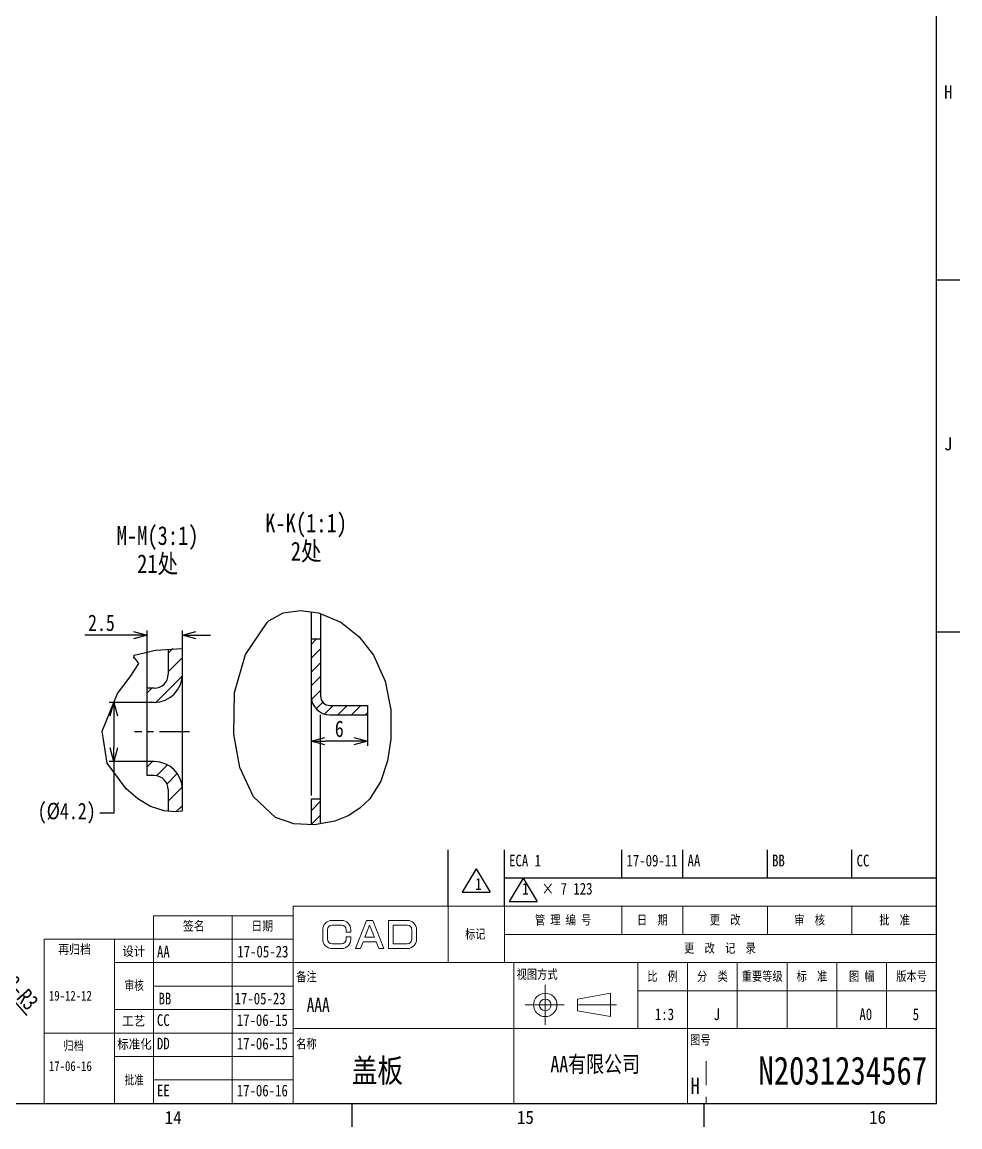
# Model space of a CAD drawing. Header units: millimetres. Extents: x -20 to 1169, y -20 to 821.
# Drawn here: x 954.3 to 1154, y -5 to 230.4 of the extents above; entities that cross this region are included whole.
import ezdxf

# ---------------------------------------------------------------- set-up
doc = ezdxf.new("R2010")
doc.units = ezdxf.units.MM
doc.header["$LTSCALE"] = 0.2
doc.linetypes.add('CENTER', pattern=[50.8, 31.75, -6.35, 6.35, -6.35])
doc.linetypes.add('DASHED', pattern=[19.05, 12.7, -6.35])
doc.layers.get('0').update_dxf_attribs({"color": 2})
for name, color, linetype in [('H7A03856_DXF_BALLOON', 7, 'Continuous'), ('H7A03856_DXF_TEXT', 7, 'Continuous'), ('H7A03856A_DXF_AXIS', 7, 'Continuous'), ('H7A03856A_DXF_CONTINUOUS_LINE', 7, 'Continuous'), ('H7A03856AHATCH', 7, 'Continuous'), ('H7A03856DIM', 7, 'Continuous'), ('HHLayerBG', 7, 'Continuous'), ('HHLayerFR', 7, 'Continuous'), ('HHLayerFR1', 7, 'Continuous'), ('HHLayerFR2', 7, 'Continuous'), ('HHLayerFR3', 7, 'Continuous')]:
    doc.layers.add(name, color=color, linetype=linetype)
doc.layers.add('HHLayerShuxinglan', color=4, linetype='Continuous', lineweight=18)
doc.styles.add('FS2312', font='', dxfattribs={"width": 0.8, "height": 3.5})
doc.styles.add('HANKAKU', font='')
doc.styles.get("Standard").update_dxf_attribs({"font": '', "width": 0.8})
doc.styles.get('FS2312').set_extended_font_data('SimSun')
doc.styles.get('HANKAKU').set_extended_font_data('SimSun')
doc.styles.get('Standard').set_extended_font_data('SimSun')
doc.dimstyles.new('DIMSTYLE_14', dxfattribs={"dimtxt": 3.5, "dimasz": 3, "dimexe": 1, "dimexo": 0, "dimtad": 1, "dimdec": 1, "dimlfac": 0.5, "dimdsep": 46, "dimtxsty": 'Standard', "dimblk": 'OPEN', "dimblk1": 'OPEN', "dimblk2": 'OPEN', "dimcen": 0.09, "dimadec": 0, "dimazin": 0, "dimtp": 0.1, "dimtm": 0.1, "dimtfac": 1, "dimtdec": 1, "dimtofl": 0, "dimtmove": 0, "dimatfit": 3, "dimldrblk": 'OPEN', "dimfxl": 1, "dimtolj": 1, "dimarcsym": 0})
doc.dimstyles.new('DIMSTYLE_21', dxfattribs={"dimtxt": 3.5, "dimasz": 3, "dimexe": 1, "dimexo": 0, "dimgap": 0.875, "dimtad": 1, "dimdec": 3, "dimlfac": 0.333333, "dimdsep": 46, "dimtxsty": 'Standard', "dimblk": 'OPEN', "dimblk1": 'OPEN', "dimblk2": 'OPEN', "dimcen": 0.09, "dimadec": 0, "dimazin": 0, "dimtp": 0.01, "dimtm": 0.01, "dimtfac": 1, "dimtdec": 3, "dimtofl": 0, "dimtmove": 0, "dimatfit": 3, "dimldrblk": 'OPEN', "dimfxl": 1, "dimtolj": 1, "dimarcsym": 0})
doc.dimstyles.new('DIMSTYLE_8', dxfattribs={"dimtxt": 3.5, "dimasz": 3, "dimexe": 1, "dimexo": 0, "dimgap": 0.875, "dimtad": 1, "dimdec": 1, "dimlfac": 0.5, "dimdsep": 46, "dimtxsty": 'Standard', "dimblk": 'OPEN', "dimblk1": 'OPEN', "dimblk2": 'OPEN', "dimcen": 0.09, "dimadec": 0, "dimazin": 0, "dimtp": 0.1, "dimtm": 0.1, "dimtfac": 1, "dimtdec": 1, "dimtofl": 0, "dimtmove": 0, "dimatfit": 3, "dimldrblk": 'OPEN', "dimfxl": 1, "dimtolj": 1, "dimarcsym": 0})

# ---------------------------------------------------------------- blocks, each defined once
blk = doc.blocks.new('_OPEN')
at = {"color": 0}
for p, q in [((0, 0), (-1, 0)), ((-0.966, 0.259), (0, 0)), ((0, 0), (-0.966, -0.259))]:
    blk.add_line(p, q, dxfattribs=at)
blk = doc.blocks.new('*D202')
at = {"layer": 'Defpoints', "color": 0, "transparency": 16777216}
for p in [(938.55, 37.48), (942.55, 33.01)]:
    blk.add_point(p, dxfattribs=at)
at = {"layer": 'H7A03856DIM', "color": 0, "lineweight": -2, "transparency": 16777216}
for p, q in [((938.46, 37.48), (938.64, 37.48)), ((938.55, 37.39), (938.55, 37.57)), ((955.36, 18.74), (944.56, 30.78))]:
    blk.add_line(p, q, dxfattribs=at)
at = {"layer": 'H7A03856DIM', "color": 0, "lineweight": -2, "transparency": 16777216, "xscale": 3, "yscale": 3, "zscale": 3, "rotation": 131.8982154716096}
blk.add_blockref('_OPEN', (942.55, 33.01), dxfattribs=at)
at = {"layer": 'H7A03856DIM', "color": 0, "transparency": 16777216, "insert": (952.99, 27.56), "char_height": 3.5, "attachment_point": 1, "rotation": 311.8982}
blk.add_mtext('\\A1;2-R3', dxfattribs=at)
blk = doc.blocks.new('*D207')
at = {"layer": 'Defpoints', "color": 0, "transparency": 16777216}
for p in [(1015.84, 86.8), (1027.84, 82.8), (1015.84, 77.2)]:
    blk.add_point(p, dxfattribs=at)
at = {"layer": 'H7A03856DIM', "color": 0, "lineweight": -2, "transparency": 16777216}
for p, q in [((1015.84, 86.8), (1015.84, 76.2)), ((1027.84, 82.8), (1027.84, 76.2)), ((1024.84, 77.2), (1018.84, 77.2))]:
    blk.add_line(p, q, dxfattribs=at)
at = {"layer": 'H7A03856DIM', "color": 0, "lineweight": -2, "transparency": 16777216, "xscale": 3, "yscale": 3, "zscale": 3, "rotation": 180}
blk.add_blockref('_OPEN', (1015.84, 77.2), dxfattribs=at)
at = {"layer": 'H7A03856DIM', "color": 0, "lineweight": -2, "transparency": 16777216, "xscale": 3, "yscale": 3, "zscale": 3}
blk.add_blockref('_OPEN', (1027.84, 77.2), dxfattribs=at)
at = {"layer": 'H7A03856DIM', "color": 0, "transparency": 16777216, "insert": (1021.84, 81.57), "char_height": 3.5, "attachment_point": 2}
blk.add_mtext('\\A1;6', dxfattribs=at)
blk = doc.blocks.new('*D306')
at = {"layer": 'Defpoints', "color": 0, "transparency": 16777216}
for p in [(980.92, 99.78), (988.42, 91.45), (980.92, 88.45)]:
    blk.add_point(p, dxfattribs=at)
at = {"layer": 'H7A03856DIM', "color": 0, "lineweight": -2, "transparency": 16777216}
for p, q in [((977.92, 99.78), (967.65, 99.78)), ((980.92, 88.45), (980.92, 100.78)), ((988.42, 91.45), (988.42, 100.78)), ((991.42, 99.78), (994.42, 99.78))]:
    blk.add_line(p, q, dxfattribs=at)
at = {"layer": 'H7A03856DIM', "color": 0, "lineweight": -2, "transparency": 16777216, "xscale": 3, "yscale": 3, "zscale": 3}
blk.add_blockref('_OPEN', (980.92, 99.78), dxfattribs=at)
at = {"layer": 'H7A03856DIM', "color": 0, "lineweight": -2, "transparency": 16777216, "xscale": 3, "yscale": 3, "zscale": 3, "rotation": 180}
blk.add_blockref('_OPEN', (988.42, 99.78), dxfattribs=at)
at = {"layer": 'H7A03856DIM', "color": 0, "transparency": 16777216, "insert": (974.05, 104.16), "char_height": 3.5, "attachment_point": 3}
blk.add_mtext('\\A1;2.5', dxfattribs=at)
blk = doc.blocks.new('*D336')
at = {"layer": 'Defpoints', "color": 0, "transparency": 16777216}
for p in [(980.92, 85.45), (973.84, 72.85), (980.92, 72.85)]:
    blk.add_point(p, dxfattribs=at)
at = {"layer": 'H7A03856_DXF_BALLOON', "color": 0, "lineweight": -2, "transparency": 16777216}
for p, q in [((980.92, 85.45), (972.84, 85.45)), ((973.84, 82.45), (973.84, 75.85)), ((980.92, 72.85), (972.84, 72.85)), ((973.84, 72.85), (973.84, 61.84)), ((973.84, 61.84), (970.84, 61.84))]:
    blk.add_line(p, q, dxfattribs=at)
at = {"layer": 'H7A03856_DXF_BALLOON', "color": 0, "lineweight": -2, "transparency": 16777216, "xscale": 3, "yscale": 3, "zscale": 3}
for p, rotation in [((973.84, 85.45), 90), ((973.84, 72.85), 270)]:
    blk.add_blockref('_OPEN', p, dxfattribs=dict(at, rotation=rotation))
at = {"layer": 'H7A03856_DXF_BALLOON', "color": 0, "transparency": 16777216, "insert": (969.97, 64.05), "char_height": 3.5, "attachment_point": 3}
blk.add_mtext('\\A1;(%%c4.2)', dxfattribs=at)
blk = doc.blocks.new('HATCHING_BL6', base_point=(1124.83, 321.47))
at = {"layer": 'H7A03856AHATCH'}
h = blk.add_hatch(dxfattribs=at)
h.set_pattern_fill('K', color=4, scale=2.087325, angle=45, style=0, pattern_type=0)
h.set_pattern_definition([(45, (0, 0), (-1.4759615, 1.4759615), [])])
edge = h.paths.add_edge_path()
edge.add_line((1130.83, 327.15), (1130.83, 325.15))
edge.add_line((1130.83, 325.15), (1122.83, 325.15))
edge.add_spline(control_points=[(1122.83, 325.15), (1122.07, 325.17), (1120.76, 325.5), (1119.18, 327.08), (1118.85, 328.39), (1118.83, 329.15)], knot_values=[0, 0, 0, 0, 0.333333, 0.666667, 1, 1, 1, 1], degree=3, periodic=0)
edge.add_line((1118.83, 329.15), (1118.83, 341.25))
edge.add_line((1118.83, 341.25), (1120.83, 341.25))
edge.add_line((1120.83, 341.25), (1120.83, 329.15))
edge.add_spline(control_points=[(1120.83, 329.15), (1120.84, 328.77), (1121, 328.11), (1121.8, 327.32), (1122.45, 327.16), (1122.83, 327.15)], knot_values=[0, 0, 0, 0, 0.333333, 0.666667, 1, 1, 1, 1], degree=3, periodic=0)
edge.add_line((1122.83, 327.15), (1130.83, 327.15))
edge = h.paths.add_edge_path()
edge.add_line((1118.83, 307.15), (1120.83, 307.15))
edge.add_line((1120.83, 307.15), (1120.83, 301.86))
edge.add_arc((1117.82, 324.51), 22.84, 272.5287, 277.5664)
edge.add_line((1118.83, 301.69), (1118.83, 307.15))
blk = doc.blocks.new('HATCHING_BL7', base_point=(740.49, 67.25))
at = {"layer": 'H7A03856AHATCH'}
h = blk.add_hatch(dxfattribs=at)
h.set_pattern_fill('M', color=4, scale=2.7831, angle=45, style=0, pattern_type=0)
h.set_pattern_definition([(45, (0, 0), (-1.967949, 1.967949), [])])
edge = h.paths.add_edge_path()
edge.add_line((736.74, 57.57), (736.74, 60.57))
edge.add_line((736.74, 60.57), (738.24, 60.57))
edge.add_spline(control_points=[(738.24, 60.57), (739.38, 60.54), (741.34, 60.04), (743.71, 57.67), (744.21, 55.7), (744.24, 54.57)], knot_values=[0, 0, 0, 0, 0.333333, 0.666667, 1, 1, 1, 1], degree=3, periodic=0)
edge.add_line((744.24, 54.57), (744.24, 49.99))
edge.add_spline(control_points=[(744.24, 49.99), (743.73, 49.89), (742.73, 49.77), (741.73, 49.83), (741.24, 49.9)], knot_values=[0, 0, 0, 0, 0.5, 1, 1, 1, 1], degree=3, periodic=0)
edge.add_line((741.24, 49.9), (741.24, 54.57))
edge.add_spline(control_points=[(741.24, 54.57), (741.22, 55.14), (740.98, 56.12), (739.79, 57.3), (738.81, 57.55), (738.24, 57.57)], knot_values=[0, 0, 0, 0, 0.333333, 0.666667, 1, 1, 1, 1], degree=3, periodic=0)
edge.add_line((738.24, 57.57), (736.74, 57.57))
edge = h.paths.add_edge_path()
edge.add_line((736.74, 73.17), (736.74, 76.17))
edge.add_line((736.74, 76.17), (738.24, 76.17))
edge.add_spline(control_points=[(738.24, 76.17), (738.81, 76.19), (739.79, 76.44), (740.98, 77.62), (741.22, 78.6), (741.24, 79.17)], knot_values=[0, 0, 0, 0, 0.333333, 0.666667, 1, 1, 1, 1], degree=3, periodic=0)
edge.add_line((741.24, 79.17), (741.24, 84.62))
edge.add_arc((743.13, 61.45), 23.24, 87.2595, 94.6612)
edge.add_line((744.24, 84.67), (744.24, 79.17))
edge.add_spline(control_points=[(744.24, 79.17), (744.21, 78.04), (743.71, 76.08), (741.34, 73.7), (739.38, 73.21), (738.24, 73.17)], knot_values=[0, 0, 0, 0, 0.333333, 0.666667, 1, 1, 1, 1], degree=3, periodic=0)
edge.add_line((738.24, 73.17), (736.74, 73.17))
blk = doc.blocks.new('HHThirdView')
at = {"layer": 'HHLayerShuxinglan', "color": 154}
for p, q in [((6.701, 0.75), (6.7, 9.25)), ((2.45, 5), (10.701, 5)), ((13.601, 5), (21.851, 5))]:
    blk.add_line(p, q, dxfattribs=at)
at = {"layer": 'HHLayerShuxinglan', "color": 2}
for p, q in [((20.601, 7.5), (13.601, 6.25)), ((20.601, 2.5), (20.601, 7.5)), ((13.601, 6.25), (13.601, 3.75)), ((13.601, 3.75), (20.601, 2.5))]:
    blk.add_line(p, q, dxfattribs=at)
for radius in [2.5, 1.25]:
    blk.add_circle((6.701, 5), radius, dxfattribs=at)

msp = doc.modelspace()

# ---------------------------------------------------------------- linework, layer by layer
at = {"color": 114}
for p, q in [((1149, 0), (1149, 801)), ((0, 0), (1149, 0))]:
    msp.add_line(p, q, dxfattribs=at)
at = {"color": 2}
for p, q in [((1149, 175.5), (1154, 175.5)), ((1149, 100.5), (1154, 100.5)), ((1024.5, 0), (1024.5, -5)), ((1099.5, 0), (1099.5, -5))]:
    msp.add_line(p, q, dxfattribs=at)
at = {"color": 4}
for p, q in [((1006.80462, 102.78913), (1009.88356, 104.54767)), ((1009.88356, 104.54767), (1013.59366, 105.04882)), ((1013.59366, 105.04882), (1017.42635, 104.533)), ((1017.42635, 104.533), (1022.1719, 102.55383)), ((1001.89833, 95.67403), (1006.48755, 102.47207)), ((1006.48755, 102.47207), (1006.59193, 102.57925)), ((1006.59193, 102.57925), (1006.69749, 102.68516)), ((1006.69749, 102.68516), (1006.80462, 102.78913)), ((1022.1719, 102.55383), (1026.10853, 99.43251)), ((1026.10853, 99.43251), (1029.15782, 95.4966)), ((978.13395, 95.49817), (982.68632, 96.57749)), ((982.68632, 96.57749), (988.3578, 96.95378)), ((988.3578, 96.95378), (988.4214, 96.92834)), ((978.11693, 94.88382), (978.13395, 95.49817)), ((978.18899, 94.88419), (978.11693, 94.88382)), ((978.33483, 94.88382), (978.26234, 94.88446)), ((979.1438, 93.70417), (978.33483, 94.88382)), ((999.55994, 87.56319), (1001.89833, 95.67403)), ((1029.15782, 95.4966), (1031.63288, 89.93932)), ((977.30061, 90.88934), (979.1438, 93.70417)), ((974.63068, 87.36658), (977.30061, 90.88934)), ((1031.63288, 89.93932), (1032.79523, 83.88586)), ((971.31296, 79.30653), (974.63068, 87.36658)), ((999.35355, 78.69207), (999.55994, 87.56319)), ((1032.79523, 83.88586), (1032.80409, 77.58233)), ((972.43427, 72.52506), (971.31296, 79.30653)), ((1000.69423, 71.54576), (999.35355, 78.69207)), ((1032.80409, 77.58233), (1032.1243, 72.96548)), ((976.48275, 66.99379), (972.43427, 72.52506)), ((1003.57064, 65.28705), (1000.69423, 71.54576)), ((1032.1243, 72.96548), (1030.71034, 68.64007)), ((1030.71034, 68.64007), (1028.36515, 64.89967)), ((978.90843, 64.91329), (976.48275, 66.99379)), ((981.60384, 63.28547), (978.90843, 64.91329)), ((1008.23142, 60.93633), (1003.57064, 65.28705)), ((1028.36515, 64.89967), (1026.24439, 62.89129)), ((984.54471, 62.30913), (981.60384, 63.28547)), ((986.89161, 62.11098), (984.54471, 62.30913)), ((988.4214, 62.29827), (986.89161, 62.11098)), ((1023.72936, 61.29525), (1020.91409, 60.14367)), ((1026.24439, 62.89129), (1023.72936, 61.29525)), ((1012.1856, 59.56776), (1008.23142, 60.93633)), ((1016.55307, 59.32743), (1012.1856, 59.56776)), ((1020.91409, 60.14367), (1016.55307, 59.32743))]:
    msp.add_line(p, q, dxfattribs=at)
at = {"layer": 'H7A03856A_DXF_AXIS', "color": 7, "linetype": 'CENTER'}
msp.add_line((989.9214, 79.14909), (978.19739, 79.14909), dxfattribs=at)
at = {"layer": 'H7A03856A_DXF_CONTINUOUS_LINE', "color": 2}
for p, q in [((1015.84407, 104.74595), (1015.84407, 86.79581)), ((1017.84407, 104.35879), (1017.84407, 86.79581)), ((1017.84407, 98.89581), (1015.84407, 98.89581)), ((985.4214, 96.75896), (985.4214, 91.44909)), ((988.4214, 62.40006), (988.4214, 96.92834)), ((980.9214, 69.84909), (980.9214, 88.44909)), ((982.4214, 88.44909), (980.9214, 88.44909)), ((982.4214, 85.44909), (980.9214, 85.44909)), ((1015.84407, 84.79581), (1015.84407, 65.59965)), ((1019.84407, 84.79581), (1027.84407, 84.79581)), ((1027.84407, 84.79581), (1027.84407, 82.79581)), ((1017.84407, 59.56906), (1017.84407, 82.79581)), ((1019.84407, 82.79581), (1027.84407, 82.79581)), ((982.4214, 72.84909), (980.9214, 72.84909)), ((982.4214, 69.84909), (980.9214, 69.84909)), ((985.4214, 66.84909), (985.4214, 62.23511)), ((1017.84407, 64.79581), (1015.84407, 64.79581)), ((1015.84407, 64.79581), (1015.84407, 59.36644))]:
    msp.add_line(p, q, dxfattribs=at)
for centre, radius, start, end in [((982.4214, 91.44909), 6, 270, 0), ((982.4214, 91.44909), 3, 270, 0), ((1019.84407, 86.79581), 4, 180, 270), ((1019.84407, 86.79581), 2, 180, 270), ((982.4214, 66.84909), 6, 0, 90), ((982.4214, 66.84909), 3, 0, 90)]:
    msp.add_arc(centre, radius, start, end, dxfattribs=at)
at = {"layer": 'HHLayerBG', "color": 154, "linetype": 'Continuous', "ltscale": 0.1}
for p, q in [((1045, 42), (1045, 54)), ((1057, 42), (1057, 54)), ((1082, 48), (1082, 54)), ((1095, 48), (1095, 54)), ((1113, 48), (1113, 54)), ((1131, 48), (1131, 54)), ((1051, 50), (1048, 45)), ((1051, 50), (1054, 45)), ((1149, 48), (1057, 48)), ((1061, 48), (1058, 43)), ((1061, 48), (1064, 43)), ((1048, 45), (1054, 45)), ((1058, 43), (1064, 43))]:
    msp.add_line(p, q, dxfattribs=at)
at = {"layer": 'HHLayerShuxinglan', "color": 154}
for p, q in [((1148.801, 42), (1011.999, 42)), ((1011.999, 0), (1011.999, 42)), ((1045.001, 42), (1045.001, 30)), ((1057.001, 42), (1057.001, 30)), ((1082.001, 36), (1082.001, 42)), ((1095.001, 36), (1095.001, 42)), ((1113.001, 36), (1113.001, 42)), ((1131.001, 36), (1131.001, 42)), ((982.30667, 40), (1011.999, 40)), ((982.30667, 40), (1011.999, 40)), ((982.30667, 40), (1011.999, 40)), ((982.30667, 40), (1011.999, 40)), ((982.30667, 40), (1011.999, 40)), ((982.30667, 40), (1011.999, 40)), ((982.30667, 40), (1011.999, 40)), ((982.30667, 40), (1011.999, 40)), ((982.30667, 40), (1011.999, 40)), ((982.30667, 40), (1011.999, 40)), ((982.30667, 40), (1011.999, 40)), ((982.30667, 0), (982.30667, 40)), ((998.999, 0), (998.999, 40)), ((1020.301, 39), (1022.301, 39)), ((1020.301, 38), (1022.301, 38)), ((1025.301, 33), (1027.609, 39)), ((1027.295, 35.4), (1028.301, 38.014)), ((1028.993, 39), (1027.609, 39)), ((1028.301, 38.014), (1029.307, 35.4)), ((1028.993, 39), (1031.301, 33)), ((1032.301, 39), (1032.301, 33)), ((1032.301, 39), (1036.301, 39)), ((1033.301, 38), (1033.301, 34)), ((1033.301, 38), (1036.301, 38)), ((1018.301, 37), (1018.301, 35)), ((1019.301, 37), (1019.301, 35)), ((1023.301, 37), (1023.301, 36.5)), ((1023.301, 36.5), (1024.301, 36.5)), ((1023.301, 35.5), (1024.301, 35.5)), ((1023.301, 35.5), (1023.301, 35)), ((1024.301, 37), (1024.301, 36.5)), ((1024.301, 35.5), (1024.301, 35)), ((1027.295, 35.4), (1029.307, 35.4)), ((1037.301, 37), (1037.301, 35)), ((1038.301, 37), (1038.301, 35)), ((1149, 36), (1057.001, 36)), ((959, 0), (959, 35)), ((959, 35), (1011.999, 35)), ((974, 35), (974, 0)), ((981, 35), (1011.999, 35)), ((981, 35), (1011.999, 35)), ((1022.301, 34), (1020.301, 34)), ((1022.301, 33), (1020.301, 33)), ((1025.301, 33), (1026.372, 33)), ((1026.372, 33), (1026.911, 34.4)), ((1026.911, 34.4), (1029.691, 34.4)), ((1029.691, 34.4), (1030.23, 33)), ((1030.23, 33), (1031.301, 33)), ((1036.301, 33), (1032.301, 33)), ((1036.301, 34), (1033.301, 34)), ((974, 30), (1011.999, 30)), ((982.30667, 30), (1011.999, 30)), ((1011.999, 30), (1149, 30)), ((1059, 0), (1059, 30)), ((1085.4, 30), (1085.4, 16)), ((1096, 0), (1096, 30)), ((1106.6, 16), (1106.6, 30)), ((1117.2, 16), (1117.2, 30)), ((1127.8, 16), (1127.8, 30)), ((1138.4, 16), (1138.4, 30)), ((982.30667, 25), (1011.999, 25)), ((1085.4, 24), (1149, 24)), ((1125.551, 24), (1137.55, 24)), ((974, 20), (1011.999, 20)), ((982.30667, 20), (1011.999, 20)), ((959, 15), (974, 15)), ((974, 15), (1011.999, 15)), ((974, 15), (1011.999, 15)), ((1011.999, 16), (1149, 16)), ((974, 10), (1011.999, 10)), ((982.30667, 5), (1011.999, 5)), ((982.30667, 5), (1011.999, 5))]:
    msp.add_line(p, q, dxfattribs=at)
at = {"layer": 'HHLayerShuxinglan', "color": 3, "linetype": 'DASHED', "ltscale": 2}
msp.add_line((1100.001, 9), (1100.001, 0), dxfattribs=at)
at = {"layer": 'HHLayerShuxinglan', "color": 154}
for centre, radius, start, end in [((1020.301, 37), 2, 90, 180), ((1020.301, 37), 1, 90, 180), ((1022.301, 37), 2, 0, 90), ((1022.301, 37), 1, 0, 90), ((1036.301, 37), 2, 0, 90), ((1036.301, 37), 1, 0, 90), ((1020.301, 35), 2, 180, 270), ((1020.301, 35), 1, 180, 270), ((1022.301, 35), 1, 270, 0), ((1022.301, 35), 2, 270, 0), ((1036.301, 35), 2, 270, 0), ((1036.301, 35), 1, 270, 0)]:
    msp.add_arc(centre, radius, start, end, dxfattribs=at)

# ---------------------------------------------------------------- block references
for name, p in [('HATCHING_BL6', (1021.84407, 79.11603)), ('HATCHING_BL7', (984.6714, 79.53177))]:
    msp.add_blockref(name, p)
at = {"layer": 'HHLayerShuxinglan'}
msp.add_blockref('HHThirdView', (1059, 16), dxfattribs=at)

# ---------------------------------------------------------------- texts
at = {"style": 'FS2312', "width": 0.8}
for s, p in [('AA', (983.01468, 31.0883)), ('17-05-23', (1000.11944, 31.10913)), ('BB', (983.35266, 21.0883)), ('17-05-23', (999.53635, 21.10913))]:
    msp.add_text(s, height=2.5, dxfattribs=at).set_placement(p)
at = {"color": 154, "char_height": 2.8, "attachment_point": 7, "style": 'HANKAKU'}
for s, insert in [('{\\W0.95;H}', (1150.6, 214.1)), ('{\\W0.95;J}', (1150.6, 139.1)), ('{\\W0.95;14}', (984.665, -4.4)), ('{\\W0.95;15}', (1059.665, -4.4)), ('{\\W0.95;16}', (1134.665, -4.4))]:
    msp.add_mtext(s, dxfattribs=dict(at, insert=insert))
at = {"layer": 'H7A03856_DXF_TEXT', "color": 4, "char_height": 4, "width": 38.4, "attachment_point": 2, "line_spacing_factor": 0.9}
for s, insert in [('K-K(1:1)\\P2处', (1014.7795, 125.65999)), ('M-M(3:1)\\P21处', (983.15035, 122.98879))]:
    msp.add_mtext(s, dxfattribs=dict(at, insert=insert))
at = {"layer": 'HHLayerBG', "color": 2, "char_height": 2.5, "attachment_point": 1, "style": 'FS2312'}
for s, insert, width in [('ECA 1', (1058, 53), 25), ('\\fSimSun;17-09-11', (1083, 53), 31), ('AA', (1096, 53), 18), ('BB', (1114, 53), 18), ('CC', (1132, 53), 18), ('\\fSimSun;1', (1050.8, 48), 4.2), ('1  × 7 123', (1060.8, 47), 89.2)]:
    msp.add_mtext(s, dxfattribs=dict(at, insert=insert, width=width))
at = {"layer": 'HHLayerFR', "color": 2, "char_height": 2.5, "attachment_point": 1, "style": 'FS2312'}
for s, insert, width in [('\\fSimSun;', (983, 34), 17), ('\\fSimSun;', (1000, 34), 13), ('CC', (983, 19), 17), ('\\fSimSun;17-06-15', (1000, 19), 13), ('DD', (983, 14), 17), ('\\fSimSun;17-06-15', (1000, 14), 13)]:
    msp.add_mtext(s, dxfattribs=dict(at, insert=insert, width=width))
at = {"layer": 'HHLayerFR1', "color": 2, "insert": (960, 9), "char_height": 2.1, "width": 12, "attachment_point": 1, "style": 'FS2312'}
msp.add_mtext('\\fSimSun;17-06-16', dxfattribs=at)
at = {"layer": 'HHLayerFR2', "color": 2, "insert": (960, 24), "char_height": 2.1, "width": 12, "attachment_point": 1, "style": 'FS2312'}
msp.add_mtext('\\fSimSun;19-12-12', dxfattribs=at)
at = {"layer": 'HHLayerFR3', "color": 2, "char_height": 2.5, "attachment_point": 1, "style": 'FS2312'}
for s, insert, width in [('EE', (983, 4), 17), ('\\fSimSun;17-06-16', (1000, 4), 13)]:
    msp.add_mtext(s, dxfattribs=dict(at, insert=insert, width=width))
at = {"layer": 'HHLayerShuxinglan', "lineweight": 0, "char_height": 2, "attachment_point": 5, "style": 'FS2312'}
for s, insert, width in [('{\\f宋体|b0|i0|c134|p2;\\C154;管 理 编 号}', (1069.501, 39), 25), ('{\\f宋体|b0|i0|c134|p2;\\C154;日  期}', (1088.501, 39), 10.6), ('{\\f宋体|b0|i0|c134|p2;\\C154;更  改}', (1104.001, 39), 10.6), ('{\\f宋体|b0|i0|c134|p2;\\C154;审  核}', (1122.001, 39), 10.6), ('{\\f宋体|b0|i0|c134|p2;\\C154;批  准}', (1140.1005, 39), 10.6), ('{\\f宋体|b0|i0|c134|p2;\\C154;标记}', (1050.801, 36), 12), ('{\\f宋体|b0|i0|c134|p2;\\C154;更  改  记  录}', (1102.9005, 33), 92.199), ('{\\C154;比  例}', (1090.68449, 27), 10.6), ('{\\f宋体|b0|i0|c134|p2;\\C154;分  类}', (1101.3, 27), 10.6), ('{\\f宋体|b0|i0|c134|p2;\\C154;重要等级}', (1111.9, 27), 10.6), ('{\\f宋体|b0|i0|c134|p2;\\C154;标  准}', (1122.5, 27), 10.6), ('{\\C154;图 幅}', (1133.1, 27), 10.6), ('{\\C154;版本号}', (1143.7, 27), 10.6)]:
    msp.add_mtext(s, dxfattribs=dict(at, insert=insert, width=width))
at = {"layer": 'HHLayerShuxinglan', "color": 154, "style": 'FS2312'}
for s, insert, char_height, attachment_point in [('{\\W0.85;签名}', (988.53485, 36.6), 2, 7), ('{\\W0.85;日期}', (1003.11398, 36.6), 2, 7), ('\\W0.85;{\\f宋体|b0|i0|c134|p2;再归档}', (962, 31.6), 2, 7), ('\\W0.9;{\\f宋体|b0|i0|c134|p2;设计}', (975.61732, 31.207), 2, 7), ('备注', (1012.659, 25.8), 2, 7), ('视图方式', (1059.59988, 26.3), 2, 7), ('\\W0.75;{\\f宋体|b0|i0|c134|p2;审核}', (976.11732, 23.92076), 2, 7), ('{\\W0.9;工艺}', (975.61732, 16.43897), 2, 7), ('图号', (1096.54, 12.3), 2, 7), ('归档', (963.1, 11.08854), 2, 7), ('{\\W0.9;标准化}', (974.53338, 11.43897), 2, 7), ('名称', (1012.659, 11.5), 2, 7), ('AA有限公司', (1076.33139, 8.18542), 3.5, 5), ('\\W0.75;{\\f宋体|b0|i0|c134|p2;批准}', (976.11732, 3.81622), 2, 7), ('{\\f宋体|b0|i0|c134|p2;H}', (1096.69, 2), 3.5, 7)]:
    msp.add_mtext(s, dxfattribs=dict(at, insert=insert, char_height=char_height, attachment_point=attachment_point))
at = {"layer": 'HHLayerShuxinglan', "color": 2, "attachment_point": 1, "style": 'FS2312'}
for s, insert, char_height, width in [('AAA', (1014.9, 22.5), 3, 47), ('\\fSimSun;1:3', (1089.05, 20.25), 2.5, 10.6), ('\\fSimSun;J', (1101.55, 20.25), 2.5, 10.6), ('\\fSimSun;A0', (1132.6, 20.25), 2.5, 10.6), ('\\fSimSun;5', (1143.95, 20.25), 2.5, 10.6), ('盖板', (1024.5, 9.5), 5, 47), ('N2031234567', (1111.1, 10), 6, 49)]:
    msp.add_mtext(s, dxfattribs=dict(at, insert=insert, char_height=char_height, width=width))

# ---------------------------------------------------------------- dimensions: what is measured, and where the dimension line sits
at = {"layer": 'H7A03856_DXF_BALLOON', "color": 4}
dim = msp.add_linear_dim(base=(973.84223, 72.84909), p1=(980.9214, 85.44909), p2=(980.9214, 72.84909), angle=270, text='(%%c<>)', dimstyle='DIMSTYLE_21', override={"dimtad": 0, "dimtih": 1, "dimtoh": 1}, dxfattribs=at)
dim.commit()
dim.dimension.update_dxf_attribs({"geometry": '*D336', "text_midpoint": (964.59278, 61.83598), "dimtype": 160})
at = {"layer": 'H7A03856DIM', "color": 4}
for base, p1, p2, dimstyle, picture, middle in [((980.9214, 99.78027), (988.4214, 91.44909), (980.9214, 88.44909), 'DIMSTYLE_21', '*D306', (971.28529, 99.78027)), ((1015.84407, 77.19995), (1027.84407, 82.79581), (1015.84407, 86.79581), 'DIMSTYLE_8', '*D207', (1021.84408, 77.19995))]:
    dim = msp.add_linear_dim(base=base, p1=p1, p2=p2, angle=180, dimstyle=dimstyle, dxfattribs=at)
    dim.commit()
    dim.dimension.update_dxf_attribs({"geometry": picture, "text_midpoint": middle, "dimtype": 160})
dim = msp.add_radius_dim(center=(938.54561, 37.4797), mpoint=(942.55247, 33.01371), text='2-R<>', dimstyle='DIMSTYLE_14', override={"dimpost": '<>'}, dxfattribs=at)
dim.commit()
dim.dimension.update_dxf_attribs({"geometry": '*D202', "text_midpoint": (952.43022, 22.00409), "dimtype": 164})

doc.saveas('drawing.dxf')
